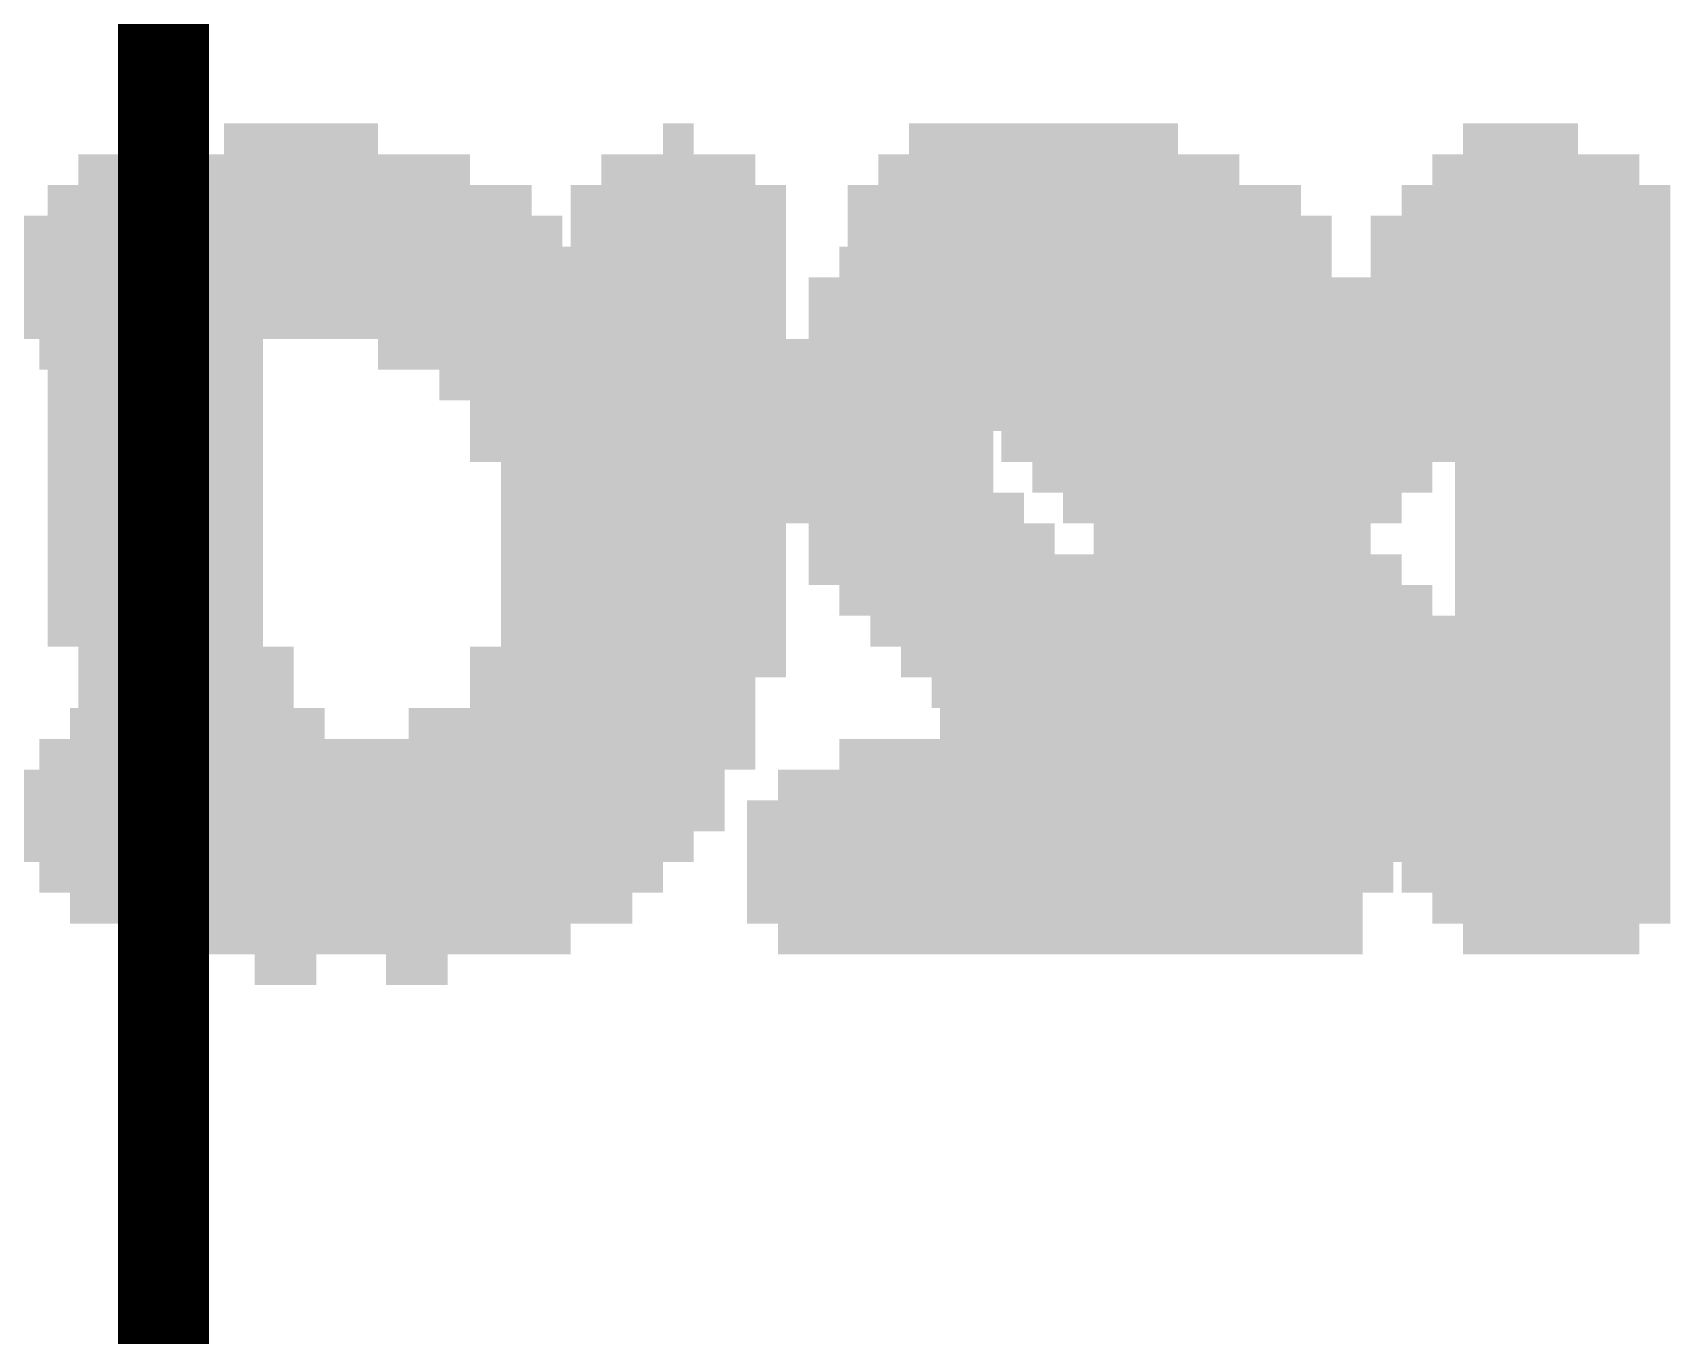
# Model space of a CAD drawing. Extents: x -29 to 78, y -12 to 55.
# Drawn here: x 19.049 to 22.242, y 11.147 to 13.687 of the extents above; entities that cross this region are included whole.
import ezdxf

# ---------------------------------------------------------------- set-up
doc = ezdxf.new("R2010")
doc.units = 0
for name, color, linetype in [('1', 12, 'CONTINUOUS'), ('21', 41, 'CONTINUOUS'), ('22', 40, 'CONTINUOUS')]:
    doc.layers.add(name, color=color, linetype=linetype)

# ---------------------------------------------------------------- blocks, each defined once
blk = doc.blocks.new('RECT')
blk.add_solid([(-0.5, -0.5), (0.5, -0.5), (-0.5, 0.5), (0.5, 0.5)])

msp = doc.modelspace()

# ---------------------------------------------------------------- linework, layer by layer
at = {"layer": '1', "const_width": 0.1778}
msp.add_lwpolyline([(19.304, 5.104), (19.304, 27.178)], dxfattribs=at)

# ---------------------------------------------------------------- block references
at = {"layer": '21', "yscale": 0.06}
for p, xscale in [((19.318, 13.48), 0.12), ((20.308, 13.48), 0.06), ((20.848, 13.48), 0.18), ((21.928, 13.48), 0.18), ((19.318, 13.42), 0.36), ((20.308, 13.42), 0.3), ((20.848, 13.42), 0.3), ((21.958, 13.42), 0.36), ((19.288, 13.36), 0.42), ((20.308, 13.36), 0.42), ((20.848, 13.36), 0.42), ((21.928, 13.36), 0.42), ((19.288, 13.3), 0.42), ((20.308, 13.3), 0.42), ((20.878, 13.3), 0.48), ((21.928, 13.3), 0.54), ((19.288, 13.24), 0.42), ((20.308, 13.24), 0.42), ((20.908, 13.24), 0.54), ((21.898, 13.24), 0.48), ((19.288, 13.18), 0.42), ((20.308, 13.18), 0.42), ((20.968, 13.18), 0.54), ((21.868, 13.18), 0.54), ((19.288, 13.12), 0.42), ((20.308, 13.12), 0.42), ((21.028, 13.12), 0.54), ((21.808, 13.12), 0.54), ((19.288, 13.06), 0.42), ((20.308, 13.06), 0.42), ((21.058, 13.06), 0.48), ((21.748, 13.06), 0.54), ((19.288, 13), 0.42), ((20.308, 13), 0.42), ((21.088, 13), 0.54), ((21.688, 13), 0.54), ((19.288, 12.94), 0.42), ((20.308, 12.94), 0.42), ((21.388, 12.94), 1.02), ((19.288, 12.88), 0.42), ((20.308, 12.88), 0.42), ((21.388, 12.88), 0.9), ((19.288, 12.82), 0.42), ((20.308, 12.82), 0.42), ((21.388, 12.82), 0.78), ((19.288, 12.76), 0.42), ((20.308, 12.76), 0.42), ((21.388, 12.76), 0.66), ((19.288, 12.7), 0.42), ((20.308, 12.7), 0.42), ((21.388, 12.7), 0.54), ((19.288, 12.64), 0.42), ((20.308, 12.64), 0.42), ((21.388, 12.64), 0.66), ((19.288, 12.58), 0.42), ((20.308, 12.58), 0.42), ((21.388, 12.58), 0.78), ((19.288, 12.52), 0.42), ((20.308, 12.52), 0.42), ((21.418, 12.52), 0.84), ((19.348, 12.46), 0.42), ((20.308, 12.46), 0.42), ((21.418, 12.46), 0.96), ((19.348, 12.4), 0.42), ((20.248, 12.4), 0.42), ((21.418, 12.4), 1.08), ((19.378, 12.34), 0.48), ((20.218, 12.34), 0.48), ((21.088, 12.34), 0.54), ((21.748, 12.34), 0.54), ((19.438, 12.28), 0.48), ((20.188, 12.28), 0.54), ((21.028, 12.28), 0.54), ((21.778, 12.28), 0.48), ((19.798, 12.22), 1.2), ((20.968, 12.22), 0.54), ((21.808, 12.22), 0.54), ((19.828, 12.16), 1.14), ((20.908, 12.16), 0.54), ((21.868, 12.16), 0.54), ((19.798, 12.1), 1.08), ((20.878, 12.1), 0.48), ((21.928, 12.1), 0.54), ((19.798, 12.04), 0.96), ((20.848, 12.04), 0.42), ((21.958, 12.04), 0.48), ((19.798, 11.98), 0.84), ((20.818, 11.98), 0.36), ((21.958, 11.98), 0.36), ((19.798, 11.92), 0.6), ((20.848, 11.92), 0.18), ((21.958, 11.92), 0.24), ((19.798, 11.86), 0.12)]:
    msp.add_blockref('RECT', p, dxfattribs=dict(at, xscale=xscale))
at = {"layer": '22', "yscale": 0.06, "rotation": 180}
for p, xscale in [((19.572, 13.48), 0.3), ((21.102, 13.48), 0.36), ((22.032, 13.48), 0.06), ((19.572, 13.42), 0.66), ((21.102, 13.42), 0.6), ((22.002, 13.42), 0.36), ((19.572, 13.36), 0.9), ((21.132, 13.36), 0.78), ((22.032, 13.36), 0.42), ((19.542, 13.3), 1.08), ((21.132, 13.3), 0.9), ((22.032, 13.3), 0.42), ((19.572, 13.24), 1.14), ((21.102, 13.24), 0.96), ((22.032, 13.24), 0.42), ((19.602, 13.18), 1.2), ((21.102, 13.18), 1.08), ((22.032, 13.18), 0.42), ((19.632, 13.12), 1.26), ((21.102, 13.12), 1.08), ((22.032, 13.12), 0.42), ((19.212, 13.06), 0.3), ((20.022, 13.06), 0.6), ((20.742, 13.06), 0.48), ((21.462, 13.06), 0.48), ((22.032, 13.06), 0.42), ((19.212, 13), 0.18), ((20.082, 13), 0.48), ((20.712, 13), 0.42), ((21.492, 13), 0.42), ((22.032, 13), 0.42), ((20.112, 12.94), 0.42), ((20.712, 12.94), 0.42), ((21.492, 12.94), 0.42), ((22.032, 12.94), 0.42), ((20.142, 12.88), 0.48), ((20.712, 12.88), 0.42), ((21.492, 12.88), 0.42), ((22.032, 12.88), 0.42), ((20.172, 12.82), 0.42), ((20.712, 12.82), 0.42), ((21.492, 12.82), 0.42), ((22.032, 12.82), 0.42), ((20.172, 12.76), 0.42), ((20.742, 12.76), 0.48), ((21.492, 12.76), 0.3), ((22.032, 12.76), 0.42), ((20.172, 12.7), 0.42), ((20.802, 12.7), 0.48), ((22.032, 12.7), 0.42), ((20.172, 12.64), 0.42), ((20.862, 12.64), 0.6), ((22.032, 12.64), 0.42), ((20.172, 12.58), 0.42), ((20.922, 12.58), 0.6), ((22.032, 12.58), 0.42), ((20.172, 12.52), 0.42), ((21.012, 12.52), 0.66), ((22.032, 12.52), 0.42), ((20.112, 12.46), 0.42), ((21.102, 12.46), 0.72), ((22.032, 12.46), 0.42), ((20.112, 12.4), 0.42), ((21.162, 12.4), 0.72), ((22.032, 12.4), 0.42), ((19.212, 12.34), 0.18), ((20.052, 12.34), 0.54), ((21.252, 12.34), 0.66), ((22.032, 12.34), 0.42), ((19.242, 12.28), 0.36), ((19.962, 12.28), 0.6), ((21.132, 12.28), 1.02), ((22.032, 12.28), 0.42), ((19.632, 12.22), 1.26), ((21.072, 12.22), 1.14), ((22.032, 12.22), 0.42), ((19.602, 12.16), 1.2), ((21.072, 12.16), 1.26), ((22.032, 12.16), 0.42), ((19.572, 12.1), 1.14), ((21.072, 12.1), 1.26), ((22.032, 12.1), 0.42), ((19.572, 12.04), 1.02), ((21.072, 12.04), 1.26), ((22.032, 12.04), 0.42), ((19.542, 11.98), 0.84), ((21.042, 11.98), 1.2), ((22.032, 11.98), 0.42), ((19.542, 11.92), 0.6), ((21.072, 11.92), 1.14), ((22.032, 11.92), 0.3), ((19.542, 11.86), 0.12)]:
    msp.add_blockref('RECT', p, dxfattribs=dict(at, xscale=xscale))

doc.saveas('drawing.dxf')
